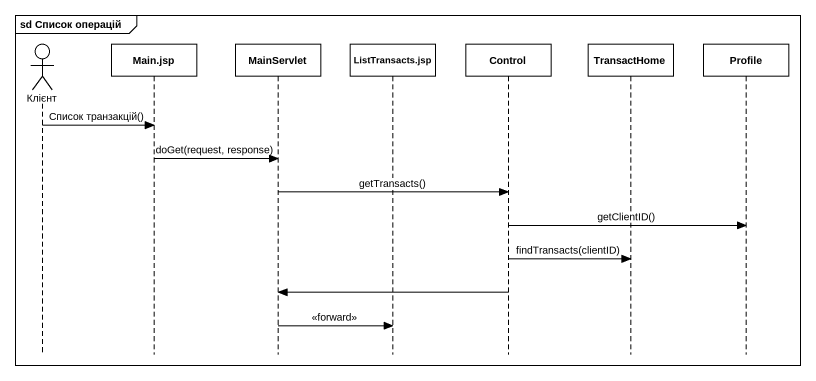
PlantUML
@startuml
mainframe sd Список операцій
hide footbox
actor Клієнт
participant "Main.jsp" as Main_jsp
participant MainServlet
participant "ListTransacts.jsp" as ListTransacts_jsp
participant "Control" as Control_
participant TransactHome
participant Profile

Клієнт -> Main_jsp : Список транзакцій()
Main_jsp -> MainServlet : doGet(request, response)
MainServlet -> Control_ : getTransacts()
Control_ -> Profile : getClientID()
Control_ -> TransactHome : findTransacts(clientID)
Control_ -> MainServlet
MainServlet -> ListTransacts_jsp : <<forward>>
@enduml
